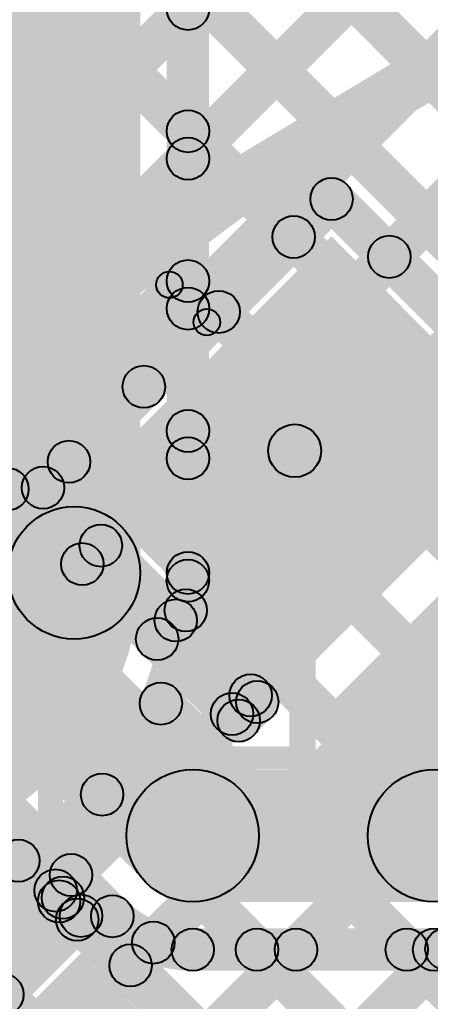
# Model space of a CAD drawing. Header units: millimetres. Extents: x -2.17 to 2.17, y -2.17 to 2.17.
# Drawn here: x -0.3283 to -0.2507, y 0.2581 to 0.4434 of the extents above; entities that cross this region are included whole.
import ezdxf

# ---------------------------------------------------------------- set-up
doc = ezdxf.new("R2010")
doc.units = ezdxf.units.MM
doc.header["$MEASUREMENT"] = 0
for name, color, linetype in [('BottomLayer', 5, 'Continuous'), ('BottomOverlay', 54, 'Continuous'), ('Mechanical2', 216, 'Continuous'), ('TopLayer', 1, 'Continuous'), ('TopOverlay', 2, 'Continuous'), ('TopPaste', 8, 'Continuous'), ('TopSolder', 216, 'Continuous')]:
    doc.layers.add(name, color=color, linetype=linetype)

# ---------------------------------------------------------------- blocks, each defined once
blk = doc.blocks.new('WS2812B_M____265')
at = {"layer": 'TopLayer'}
for points in [[(0.03504, 0.05079), (0.09409, 0.05079), (0.09409, 0.01142), (0.03504, 0.01142)], [(-0.09409, -0.01142), (-0.03504, -0.01142), (-0.03504, -0.05079), (-0.09409, -0.05079)], [(0.03504, -0.01142), (0.09409, -0.01142), (0.09409, -0.05079), (0.03504, -0.05079)]]:
    blk.add_hatch(color=1, dxfattribs=at).paths.add_polyline_path(points)
at = {"layer": 'TopOverlay'}
for points in [[(-0.07, 0.0675), (-0.07, 0.0725), (0.07, 0.0725), (0.07, 0.0675)], [(0.0675, 0.07), (0.0725, 0.07), (0.0725, 0.06), (0.0675, 0.06)]]:
    blk.add_hatch(color=2, dxfattribs=at).paths.add_polyline_path(points)
h = blk.add_hatch(color=2, dxfattribs=at)
edge = h.paths.add_edge_path()
edge.add_arc((0.07, 0.07), 0.0025, 0, 360)
h = blk.add_hatch(color=2, dxfattribs=at)
edge = h.paths.add_edge_path()
edge.add_arc((0.07, 0.07), 0.0025, 0, 360)
h = blk.add_hatch(color=2, dxfattribs=at)
edge = h.paths.add_edge_path()
edge.add_arc((0.07, 0.06), 0.0025, 0, 360)
at = {"layer": 'TopPaste'}
for points in [[(0.03504, 0.05079), (0.09409, 0.05079), (0.09409, 0.01142), (0.03504, 0.01142)], [(-0.09409, -0.01142), (-0.03504, -0.01142), (-0.03504, -0.05079), (-0.09409, -0.05079)], [(0.03504, -0.01142), (0.09409, -0.01142), (0.09409, -0.05079), (0.03504, -0.05079)]]:
    blk.add_hatch(color=8, dxfattribs=at).paths.add_polyline_path(points)
at = {"layer": 'TopSolder'}
for points in [[(-0.09809, 0.05479), (-0.03104, 0.05479), (-0.03104, 0.00742), (-0.09809, 0.00742)], [(0.03104, 0.05479), (0.09809, 0.05479), (0.09809, 0.00742), (0.03104, 0.00742)], [(-0.09809, -0.00742), (-0.03104, -0.00742), (-0.03104, -0.05479), (-0.09809, -0.05479)], [(0.03104, -0.00742), (0.09809, -0.00742), (0.09809, -0.05479), (0.03104, -0.05479)]]:
    blk.add_hatch(color=216, dxfattribs=at).paths.add_polyline_path(points)
at = {"layer": 'TopOverlay'}
for centre in [(0.07, 0.07), (0.07, 0.07), (0.07, 0.06)]:
    blk.add_circle(centre, 0.0025, dxfattribs=at)

msp = doc.modelspace()

# ---------------------------------------------------------------- hatches: boundary and pattern name
at = {"layer": 'BottomLayer'}
for points in [[(-0.29367, 0.44263), (-0.29933, 0.44829), (-0.21233, 0.53529), (-0.20667, 0.52963)], [(-0.3055, 0.339), (-0.3305, 0.339), (-0.3305, 0.5138), (-0.3055, 0.5138)], [(-0.2925, 0.339), (-0.3005, 0.339), (-0.3005, 0.5138), (-0.2925, 0.5138)], [(-0.29367, 0.41435), (-0.29933, 0.42), (-0.21233, 0.507), (-0.20667, 0.50135)], [(-0.37317, 0.22171), (-0.37883, 0.22737), (-0.10304, 0.50315), (-0.09739, 0.49749)], [(-0.29933, 0.4761), (-0.29367, 0.48176), (-0.09911, 0.2872), (-0.10477, 0.28154)], [(-0.37317, 0.19342), (-0.37883, 0.19908), (-0.09883, 0.47908), (-0.09317, 0.47342)], [(-0.29367, 0.38606), (-0.29933, 0.39172), (-0.21233, 0.47872), (-0.20667, 0.47306)], [(-0.29367, 0.35778), (-0.29933, 0.36343), (-0.20729, 0.45547), (-0.20163, 0.44981)], [(-0.29933, 0.44781), (-0.29367, 0.45347), (0.00283, 0.15697), (-0.00283, 0.15131)], [(-0.35829, 0.18002), (-0.36395, 0.18567), (-0.09883, 0.4508), (-0.09317, 0.44514)], [(-0.29408, 0.32909), (-0.29973, 0.33474), (-0.18617, 0.44831), (-0.18051, 0.44265)], [(-0.29933, 0.41953), (-0.29367, 0.42519), (-0.0132, 0.14472), (-0.01886, 0.13906)], [(-0.34422, 0.1658), (-0.34988, 0.17146), (-0.09883, 0.42251), (-0.09317, 0.41686)], [(-0.29933, 0.39125), (-0.29367, 0.3969), (-0.09719, 0.20042), (-0.10285, 0.19477)], [(-0.29933, 0.36296), (-0.29367, 0.36862), (-0.11836, 0.1933), (-0.12401, 0.18765)], [(-0.29935, 0.33469), (-0.29369, 0.34035), (-0.11776, 0.16443), (-0.12342, 0.15877)], [(-0.30444, 0.31151), (-0.29878, 0.31716), (-0.1319, 0.15029), (-0.13756, 0.14463)], [(-0.31554, 0.29433), (-0.30989, 0.29998), (-0.14605, 0.13614), (-0.1517, 0.13049)], [(-0.33134, 0.28184), (-0.32569, 0.2875), (-0.16019, 0.122), (-0.16584, 0.11634)], [(-0.3525, 0.27471), (-0.34684, 0.28037), (-0.17433, 0.10786), (-0.17999, 0.1022)]]:
    msp.add_hatch(color=5, dxfattribs=at).paths.add_polyline_path(points)
h = msp.add_hatch(color=5, dxfattribs=at)
edge = h.paths.add_edge_path()
edge.add_arc((-0.2965, 0.44546), 0.004, 0, 360)
h = msp.add_hatch(color=5, dxfattribs=at)
edge = h.paths.add_edge_path()
edge.add_arc((-0.2965, 0.42236), 0.004, 0, 360)
h = msp.add_hatch(color=5, dxfattribs=at)
edge = h.paths.add_edge_path()
edge.add_arc((-0.2965, 0.41717), 0.004, 0, 360)
h = msp.add_hatch(color=5, dxfattribs=at)
edge = h.paths.add_edge_path()
edge.add_arc((-0.2965, 0.39407), 0.004, 0, 360)
h = msp.add_hatch(color=5, dxfattribs=at)
edge = h.paths.add_edge_path()
edge.add_arc((-0.2965, 0.38889), 0.004, 0, 360)
h = msp.add_hatch(color=5, dxfattribs=at)
edge = h.paths.add_edge_path()
edge.add_arc((-0.2965, 0.36579), 0.004, 0, 360)
h = msp.add_hatch(color=5, dxfattribs=at)
edge = h.paths.add_edge_path()
edge.add_arc((-0.2965, 0.36061), 0.004, 0, 360)
h = msp.add_hatch(color=5, dxfattribs=at)
edge = h.paths.add_edge_path()
edge.add_arc((-0.318, 0.339), 0.0125, 0, 360)
h = msp.add_hatch(color=5, dxfattribs=at)
edge = h.paths.add_edge_path()
edge.add_arc((-0.318, 0.339), 0.0125, 0, 360)
h = msp.add_hatch(color=5, dxfattribs=at)
edge = h.paths.add_edge_path()
edge.add_arc((-0.2965, 0.339), 0.004, 0, 360)
h = msp.add_hatch(color=5, dxfattribs=at)
edge = h.paths.add_edge_path()
edge.add_arc((-0.2965, 0.339), 0.004, 0, 360)
h = msp.add_hatch(color=5, dxfattribs=at)
edge = h.paths.add_edge_path()
edge.add_arc((-0.29652, 0.33752), 0.004, 0, 360)
h = msp.add_hatch(color=5, dxfattribs=at)
edge = h.paths.add_edge_path()
edge.add_arc((-0.29691, 0.33192), 0.004, 0, 360)
h = msp.add_hatch(color=5, dxfattribs=at)
edge = h.paths.add_edge_path()
edge.add_arc((-0.30161, 0.31433), 0.004, 0, 360)
h = msp.add_hatch(color=5, dxfattribs=at)
edge = h.paths.add_edge_path()
edge.add_arc((-0.31271, 0.29716), 0.004, 0, 360)
h = msp.add_hatch(color=5, dxfattribs=at)
edge = h.paths.add_edge_path()
edge.add_arc((-0.32852, 0.28467), 0.004, 0, 360)
at = {"layer": 'TopLayer'}
for points in [[(-0.34085, 0.36717), (-0.3465, 0.37283), (-0.22449, 0.49484), (-0.21884, 0.48918)], [(-0.35499, 0.38131), (-0.36065, 0.38697), (-0.2539, 0.49372), (-0.24824, 0.48806)], [(-0.30393, 0.4807), (-0.29827, 0.48635), (-0.20927, 0.39736), (-0.21493, 0.3917)], [(-0.32776, 0.35197), (-0.33342, 0.35763), (-0.21132, 0.47972), (-0.20567, 0.47407)], [(-0.31309, 0.46158), (-0.30744, 0.46724), (-0.21907, 0.37887), (-0.22472, 0.37321)], [(-0.325, 0.4452), (-0.31934, 0.45086), (-0.27371, 0.40523), (-0.27937, 0.39957)], [(-0.33942, 0.43133), (-0.33376, 0.43699), (-0.28786, 0.39109), (-0.29351, 0.38543)], [(-0.25563, 0.39582), (-0.26129, 0.40148), (-0.2256, 0.43717), (-0.21994, 0.43151)], [(-0.35637, 0.42), (-0.35071, 0.42566), (-0.302, 0.37694), (-0.30765, 0.37129)], [(-0.37615, 0.4115), (-0.37049, 0.41715), (-0.31614, 0.3628), (-0.3218, 0.35715)], [(-0.32104, 0.35225), (-0.32669, 0.35791), (-0.27221, 0.41239), (-0.26655, 0.40674)], [(-0.27221, 0.40674), (-0.26655, 0.41239), (-0.23302, 0.37887), (-0.23868, 0.37321)], [(-0.38476, 0.36088), (-0.36708, 0.37856), (-0.28675, 0.29823), (-0.30443, 0.28055)], [(-0.34481, 0.36335), (-0.33915, 0.36901), (-0.28409, 0.31395), (-0.28975, 0.30829)], [(-0.27634, 0.35704), (-0.27634, 0.36704), (-0.16572, 0.36704), (-0.16572, 0.35704)], [(-0.32669, 0.35225), (-0.32104, 0.35791), (-0.28059, 0.31746), (-0.28624, 0.3118)], [(-0.31362, 0.33783), (-0.31928, 0.34348), (-0.31577, 0.34699), (-0.31012, 0.34133)], [(-0.37521, 0.33295), (-0.36955, 0.3386), (-0.30797, 0.27702), (-0.31362, 0.27136)], [(-0.29948, 0.32368), (-0.30514, 0.32934), (-0.30163, 0.33285), (-0.29598, 0.32719)], [(-0.24116, 0.28055), (-0.25884, 0.29823), (-0.23388, 0.32319), (-0.2162, 0.30551)], [(-0.36352, 0.31542), (-0.35786, 0.32108), (-0.31729, 0.28051), (-0.32295, 0.27486)], [(-0.28534, 0.30954), (-0.29099, 0.3152), (-0.28749, 0.3187), (-0.28183, 0.31305)], [(-0.28409, 0.30829), (-0.28975, 0.31395), (-0.28624, 0.31746), (-0.28059, 0.3118)], [(-0.29559, 0.27689), (-0.29559, 0.30189), (-0.25, 0.30189), (-0.25, 0.27689)], [(-0.31866, 0.27622), (-0.32431, 0.28188), (-0.3214, 0.28479), (-0.31574, 0.27914)], [(-0.35424, 0.23791), (-0.3599, 0.24357), (-0.32295, 0.28051), (-0.31729, 0.27486)], [(-0.32365, 0.27415), (-0.318, 0.27981), (-0.31458, 0.27639), (-0.32024, 0.27074)], [(-0.3474, 0.23791), (-0.35306, 0.24357), (-0.31953, 0.2771), (-0.31387, 0.27144)], [(-0.31953, 0.27144), (-0.31387, 0.2771), (-0.27331, 0.23653), (-0.27896, 0.23087)], [(-0.30452, 0.26208), (-0.31017, 0.26774), (-0.30586, 0.27205), (-0.30021, 0.26639)], [(-0.29037, 0.24794), (-0.29603, 0.2536), (-0.27891, 0.27072), (-0.27325, 0.26506)], [(-0.29559, 0.26389), (-0.29559, 0.27189), (-0.25, 0.27189), (-0.25, 0.26389)], [(-0.28628, 0.26506), (-0.28062, 0.27072), (-0.24425, 0.23434), (-0.24991, 0.22869)], [(-0.27623, 0.2338), (-0.28189, 0.23945), (-0.2505, 0.27084), (-0.24484, 0.26519)], [(-0.258, 0.26506), (-0.25234, 0.27072), (-0.24371, 0.26209), (-0.24937, 0.25643)]]:
    msp.add_hatch(color=1, dxfattribs=at).paths.add_polyline_path(points)
h = msp.add_hatch(color=1, dxfattribs=at)
edge = h.paths.add_edge_path()
edge.add_arc((-0.26938, 0.40956), 0.004, 0, 360)
h = msp.add_hatch(color=1, dxfattribs=at)
edge = h.paths.add_edge_path()
edge.add_arc((-0.26938, 0.40956), 0.004, 0, 360)
h = msp.add_hatch(color=1, dxfattribs=at)
edge = h.paths.add_edge_path()
edge.add_arc((-0.27654, 0.4024), 0.004, 0, 360)
h = msp.add_hatch(color=1, dxfattribs=at)
edge = h.paths.add_edge_path()
edge.add_arc((-0.25846, 0.39865), 0.004, 0, 360)
h = msp.add_hatch(color=1, dxfattribs=at)
edge = h.paths.add_edge_path()
edge.add_arc((-0.29068, 0.38826), 0.004, 0, 360)
h = msp.add_hatch(color=1, dxfattribs=at)
edge = h.paths.add_edge_path()
edge.add_arc((-0.30483, 0.37412), 0.004, 0, 360)
h = msp.add_hatch(color=1, dxfattribs=at)
edge = h.paths.add_edge_path()
edge.add_arc((-0.27634, 0.36204), 0.005, 0, 360)
h = msp.add_hatch(color=1, dxfattribs=at)
edge = h.paths.add_edge_path()
edge.add_arc((-0.31897, 0.35997), 0.004, 0, 360)
h = msp.add_hatch(color=1, dxfattribs=at)
edge = h.paths.add_edge_path()
edge.add_arc((-0.33059, 0.3548), 0.004, 0, 360)
h = msp.add_hatch(color=1, dxfattribs=at)
edge = h.paths.add_edge_path()
edge.add_arc((-0.32386, 0.35508), 0.004, 0, 360)
h = msp.add_hatch(color=1, dxfattribs=at)
edge = h.paths.add_edge_path()
edge.add_arc((-0.32386, 0.35508), 0.004, 0, 360)
h = msp.add_hatch(color=1, dxfattribs=at)
edge = h.paths.add_edge_path()
edge.add_arc((-0.31295, 0.34416), 0.004, 0, 360)
h = msp.add_hatch(color=1, dxfattribs=at)
edge = h.paths.add_edge_path()
edge.add_arc((-0.31645, 0.34065), 0.004, 0, 360)
h = msp.add_hatch(color=1, dxfattribs=at)
edge = h.paths.add_edge_path()
edge.add_arc((-0.2988, 0.33002), 0.004, 0, 360)
h = msp.add_hatch(color=1, dxfattribs=at)
edge = h.paths.add_edge_path()
edge.add_arc((-0.30231, 0.32651), 0.004, 0, 360)
h = msp.add_hatch(color=1, dxfattribs=at)
edge = h.paths.add_edge_path()
edge.add_arc((-0.28466, 0.31588), 0.004, 0, 360)
h = msp.add_hatch(color=1, dxfattribs=at)
edge = h.paths.add_edge_path()
edge.add_arc((-0.28341, 0.31463), 0.004, 0, 360)
h = msp.add_hatch(color=1, dxfattribs=at)
edge = h.paths.add_edge_path()
edge.add_arc((-0.28341, 0.31463), 0.004, 0, 360)
h = msp.add_hatch(color=1, dxfattribs=at)
edge = h.paths.add_edge_path()
edge.add_arc((-0.28817, 0.31237), 0.004, 0, 360)
h = msp.add_hatch(color=1, dxfattribs=at)
edge = h.paths.add_edge_path()
edge.add_arc((-0.28692, 0.31112), 0.004, 0, 360)
h = msp.add_hatch(color=1, dxfattribs=at)
edge = h.paths.add_edge_path()
edge.add_arc((-0.28692, 0.31112), 0.004, 0, 360)
h = msp.add_hatch(color=1, dxfattribs=at)
edge = h.paths.add_edge_path()
edge.add_arc((-0.29559, 0.28939), 0.0125, 0, 360)
h = msp.add_hatch(color=1, dxfattribs=at)
edge = h.paths.add_edge_path()
edge.add_arc((-0.29559, 0.28939), 0.0125, 0, 360)
h = msp.add_hatch(color=1, dxfattribs=at)
edge = h.paths.add_edge_path()
edge.add_arc((-0.25, 0.28939), 0.0125, 0, 360)
h = msp.add_hatch(color=1, dxfattribs=at)
edge = h.paths.add_edge_path()
edge.add_arc((-0.25, 0.28939), 0.0125, 0, 360)
h = msp.add_hatch(color=1, dxfattribs=at)
edge = h.paths.add_edge_path()
edge.add_arc((-0.31857, 0.28197), 0.004, 0, 360)
h = msp.add_hatch(color=1, dxfattribs=at)
edge = h.paths.add_edge_path()
edge.add_arc((-0.32149, 0.27905), 0.004, 0, 360)
h = msp.add_hatch(color=1, dxfattribs=at)
edge = h.paths.add_edge_path()
edge.add_arc((-0.32012, 0.27769), 0.004, 0, 360)
h = msp.add_hatch(color=1, dxfattribs=at)
edge = h.paths.add_edge_path()
edge.add_arc((-0.32012, 0.27769), 0.004, 0, 360)
h = msp.add_hatch(color=1, dxfattribs=at)
edge = h.paths.add_edge_path()
edge.add_arc((-0.32083, 0.27698), 0.004, 0, 360)
h = msp.add_hatch(color=1, dxfattribs=at)
edge = h.paths.add_edge_path()
edge.add_arc((-0.3167, 0.27427), 0.004, 0, 360)
h = msp.add_hatch(color=1, dxfattribs=at)
edge = h.paths.add_edge_path()
edge.add_arc((-0.3167, 0.27427), 0.004, 0, 360)
h = msp.add_hatch(color=1, dxfattribs=at)
edge = h.paths.add_edge_path()
edge.add_arc((-0.31079, 0.27419), 0.004, 0, 360)
h = msp.add_hatch(color=1, dxfattribs=at)
edge = h.paths.add_edge_path()
edge.add_arc((-0.31079, 0.27419), 0.004, 0, 360)
h = msp.add_hatch(color=1, dxfattribs=at)
edge = h.paths.add_edge_path()
edge.add_arc((-0.31079, 0.27419), 0.004, 0, 360)
h = msp.add_hatch(color=1, dxfattribs=at)
edge = h.paths.add_edge_path()
edge.add_arc((-0.31741, 0.27356), 0.004, 0, 360)
h = msp.add_hatch(color=1, dxfattribs=at)
edge = h.paths.add_edge_path()
edge.add_arc((-0.30303, 0.26922), 0.004, 0, 360)
h = msp.add_hatch(color=1, dxfattribs=at)
edge = h.paths.add_edge_path()
edge.add_arc((-0.29559, 0.26789), 0.004, 0, 360)
h = msp.add_hatch(color=1, dxfattribs=at)
edge = h.paths.add_edge_path()
edge.add_arc((-0.29559, 0.26789), 0.004, 0, 360)
h = msp.add_hatch(color=1, dxfattribs=at)
edge = h.paths.add_edge_path()
edge.add_arc((-0.29559, 0.26789), 0.004, 0, 360)
h = msp.add_hatch(color=1, dxfattribs=at)
edge = h.paths.add_edge_path()
edge.add_arc((-0.28345, 0.26789), 0.004, 0, 360)
h = msp.add_hatch(color=1, dxfattribs=at)
edge = h.paths.add_edge_path()
edge.add_arc((-0.27608, 0.26789), 0.004, 0, 360)
h = msp.add_hatch(color=1, dxfattribs=at)
edge = h.paths.add_edge_path()
edge.add_arc((-0.25517, 0.26789), 0.004, 0, 360)
h = msp.add_hatch(color=1, dxfattribs=at)
edge = h.paths.add_edge_path()
edge.add_arc((-0.25, 0.26789), 0.004, 0, 360)
h = msp.add_hatch(color=1, dxfattribs=at)
edge = h.paths.add_edge_path()
edge.add_arc((-0.25, 0.26789), 0.004, 0, 360)
h = msp.add_hatch(color=1, dxfattribs=at)
edge = h.paths.add_edge_path()
edge.add_arc((-0.25, 0.26789), 0.004, 0, 360)
h = msp.add_hatch(color=1, dxfattribs=at)
edge = h.paths.add_edge_path()
edge.add_arc((-0.24767, 0.26802), 0.004, 0, 360)
h = msp.add_hatch(color=1, dxfattribs=at)
edge = h.paths.add_edge_path()
edge.add_arc((-0.30734, 0.26491), 0.004, 0, 360)
h = msp.add_hatch(color=1, dxfattribs=at)
edge = h.paths.add_edge_path()
edge.add_arc((-0.33155, 0.25942), 0.004, 0, 360)

# ---------------------------------------------------------------- linework, layer by layer
at = {"layer": 'BottomLayer'}
for points, const_width in [([(-0.318, 0.339, -0.414214), (-0.3586, 0.2984)], 0.025), ([(-0.2965, 0.339, -0.414214), (-0.3586, 0.2769)], 0.008)]:
    msp.add_lwpolyline(points, format="xyb", dxfattribs=dict(at, const_width=const_width))
for centre, radius in [((-0.2965, 0.44546), 0.004), ((-0.2965, 0.42236), 0.004), ((-0.2965, 0.41717), 0.004), ((-0.2965, 0.39407), 0.004), ((-0.2965, 0.38889), 0.004), ((-0.2965, 0.36579), 0.004), ((-0.2965, 0.36061), 0.004), ((-0.318, 0.339), 0.0125), ((-0.318, 0.339), 0.0125), ((-0.2965, 0.339), 0.004), ((-0.2965, 0.339), 0.004), ((-0.29652, 0.33752), 0.004), ((-0.29691, 0.33192), 0.004), ((-0.30161, 0.31433), 0.004), ((-0.31271, 0.29716), 0.004), ((-0.32852, 0.28467), 0.004)]:
    msp.add_circle(centre, radius, dxfattribs=at)
at = {"layer": 'Mechanical2', "const_width": 0.01}
for points in [[(2.16535, 0.001, 1), (-2.16535, 0.001, 1)], [(2.08135, -0.01, 1), (-2.04935, -0.01, 1)], [(1.84055, 0.001, 1), (-1.84055, 0.001, 1)], [(1.6437, 0.001, 1), (-1.6437, 0.001, 1)], [(1.50394, 0, 1), (-1.50394, 0, 1)], [(1.30709, 0.001, 1), (-1.30709, 0.001, 1)], [(1.17323, 0.001, 1), (-1.17323, 0.001, 1)], [(0.97638, 0.001, 1), (-0.97638, 0.001, 1)], [(0.84252, 0.001, 1), (-0.84252, 0.001, 1)], [(0.64567, 0.001, 1), (-0.64567, 0.001, 1)], [(0.51081, -0.01261, 1), (-0.51281, -0.01261, 1)], [(0.31496, 0.001, 1), (-0.31496, 0.001, 1)]]:
    msp.add_lwpolyline(points, format="xyb", close=True, dxfattribs=at)
at = {"layer": 'TopLayer'}
for points, const_width in [([(-0.31548, 0.52324, -0.414214), (-0.40842, 0.43031)], 0.025), ([(-0.29855, 0.49125, -0.333468), (-0.40842, 0.40881)], 0.008), ([(-0.29559, 0.26789, -0.198912), (-0.31079, 0.27419)], 0.008), ([(-0.29559, 0.26789, -0.198912), (-0.31079, 0.27419)], 0.008), ([(-0.24654, 0.26817, -0.040449), (-0.25, 0.26789)], 0.008), ([(-0.24654, 0.26817, -0.040449), (-0.25, 0.26789)], 0.008)]:
    msp.add_lwpolyline(points, format="xyb", dxfattribs=dict(at, const_width=const_width))
for centre, radius in [((-0.26938, 0.40956), 0.004), ((-0.26938, 0.40956), 0.004), ((-0.27654, 0.4024), 0.004), ((-0.25846, 0.39865), 0.004), ((-0.29068, 0.38826), 0.004), ((-0.30483, 0.37412), 0.004), ((-0.27634, 0.36204), 0.005), ((-0.31897, 0.35997), 0.004), ((-0.33059, 0.3548), 0.004), ((-0.32386, 0.35508), 0.004), ((-0.32386, 0.35508), 0.004), ((-0.31295, 0.34416), 0.004), ((-0.31645, 0.34065), 0.004), ((-0.2988, 0.33002), 0.004), ((-0.30231, 0.32651), 0.004), ((-0.28466, 0.31588), 0.004), ((-0.28341, 0.31463), 0.004), ((-0.28341, 0.31463), 0.004), ((-0.28817, 0.31237), 0.004), ((-0.28692, 0.31112), 0.004), ((-0.28692, 0.31112), 0.004), ((-0.29559, 0.28939), 0.0125), ((-0.29559, 0.28939), 0.0125), ((-0.25, 0.28939), 0.0125), ((-0.25, 0.28939), 0.0125), ((-0.31857, 0.28197), 0.004), ((-0.32149, 0.27905), 0.004), ((-0.32012, 0.27769), 0.004), ((-0.32012, 0.27769), 0.004), ((-0.32083, 0.27698), 0.004), ((-0.3167, 0.27427), 0.004), ((-0.3167, 0.27427), 0.004), ((-0.31079, 0.27419), 0.004), ((-0.31079, 0.27419), 0.004), ((-0.31079, 0.27419), 0.004), ((-0.31741, 0.27356), 0.004), ((-0.30303, 0.26922), 0.004), ((-0.29559, 0.26789), 0.004), ((-0.29559, 0.26789), 0.004), ((-0.29559, 0.26789), 0.004), ((-0.28345, 0.26789), 0.004), ((-0.27608, 0.26789), 0.004), ((-0.25517, 0.26789), 0.004), ((-0.25, 0.26789), 0.004), ((-0.25, 0.26789), 0.004), ((-0.25, 0.26789), 0.004), ((-0.24767, 0.26802), 0.004), ((-0.30734, 0.26491), 0.004), ((-0.33155, 0.25942), 0.004)]:
    msp.add_circle(centre, radius, dxfattribs=at)

# ---------------------------------------------------------------- block references
at = {"rotation": 45}
msp.add_blockref('WS2812B_M____265', (-0.3, 0.29439), dxfattribs=at)

# ---------------------------------------------------------------- texts
at = {"layer": 'BottomOverlay', "text_generation_flag": 2}
msp.add_text('R13', height=0.04, dxfattribs=at).set_placement((-0.268, 0.28539))

doc.saveas('drawing.dxf')
